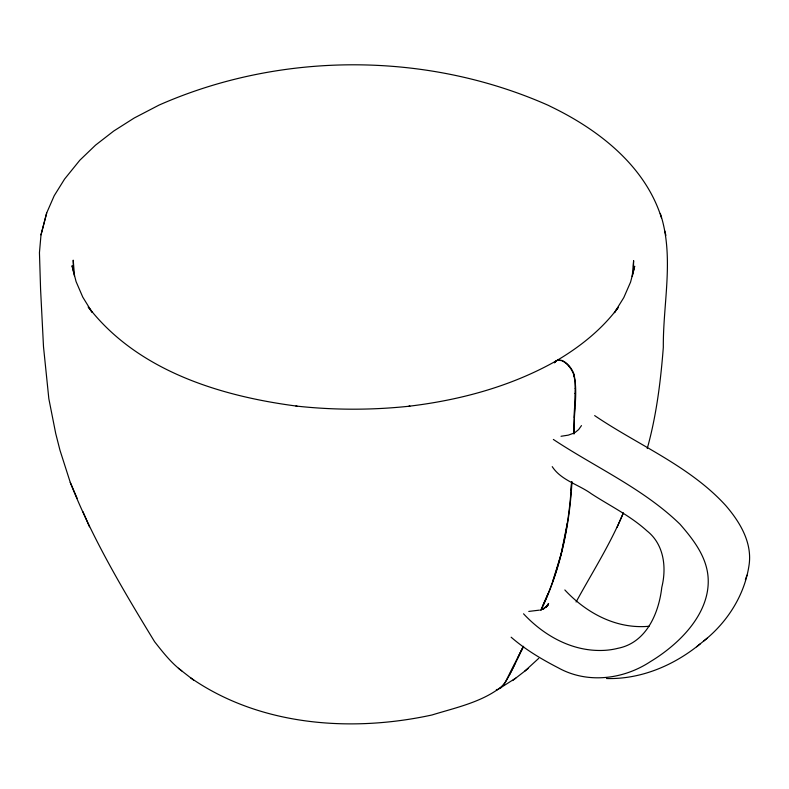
<?xml version="1.0" encoding="UTF-8"?>
<svg xmlns="http://www.w3.org/2000/svg" width="789" height="789" viewBox="0 0 789 789"><rect width="100%" height="100%" fill="white"/><g stroke="black" fill="none" stroke-linecap="round" stroke-linejoin="round"><path stroke-width="1.18" d="M575.151 388.405L575.082 381.265L573.544 374.065A15.79 9.103 60.1 0 0 568.622 365.918M633.488 266.504L633.616 260.676L632.226 276.525L634.681 266.238L630.579 282.077L623.793 297.611L614.414 312.681L618.28 307.355C601.79 329.644 579.728 347.071 555.959 361.037L554.332 362.792M573.978 429.403L573.85 433.92L574.57 407.755M575.023 393.445L575.191 388.385M574.244 417.588L575.053 393.425M574.175 433.733C573.218 413.88 578.278 393.395 573.879 373.878A15.79 9.113 60 0 0 568.977 365.711L567.35 364.045A17.25 9.961 60 0 0 561.857 360.435L558.03 360.021L555.929 361.056C510.868 386.482 460.056 400.122 408.919 406.236L409.925 406.138C372.073 410.241 333.816 410.211 295.974 406.029L296.989 406.138C220.121 396.147 137.385 370.712 88.2 306.891L92.076 312.217L82.776 297.128L76.069 281.584L72.046 265.745L74.511 276.032L73.209 260.173L73.347 267.175M543.177 605.005C560.979 566.433 569.303 524.221 571.611 481.971M571.058 490.176L571.64 481.951M571.966 481.763C569.579 525.987 560.358 570.112 541.047 610.163M661.429 217.803C645.017 165.562 598.328 129.495 550.722 106.564L548.493 105.43C426.652 51.344 281.002 51.285 159.053 105.085L134.238 118.005L113.744 131.023L95.558 145.127L79.847 160.206L64.59 179.054L54.204 195.731L46.699 212.912L41.008 234.846L39.45 252.618L40.584 289.395L43.503 346.746L48.839 398.741L55.713 433.486L59.974 450.253L70.26 482.375L77.095 498.244M567.301 523.265L561.137 554.105L552.744 581.286M703.512 641.191C727.497 622.215 745.063 594.561 749.215 564.007C751.996 541.826 739.589 521.608 725.683 505.483C689.714 465.974 638.252 445.213 594.65 415.596M46.699 212.912L41.008 234.846M647.246 448.537C656.448 415.507 660.669 381.403 663.322 347.288C662.938 302.897 674.516 256.76 660.314 213.454M745.368 579.767L746.956 575.201M548.069 593.545L540.741 610.331M576.088 601.987C592.204 572.548 610.38 544.065 623.29 512.998M617.116 527.259L623.251 513.195M505.256 682.278L523.324 646.467C517.071 659.367 511.548 672.761 503.707 684.813C484.071 701.766 456.318 707.457 432.017 714.972C351.332 732.567 259.985 726.038 190.652 677.84M517.811 657.908L521.213 650.876M521.46 650.738L523.61 646.309M514.724 664.249L509.467 674.723M505.276 682.258L500.374 688.363M546.935 605.903L548.611 603.477L545.781 607.431L548.108 605.173L542.368 609.335L544.804 608.191L542.319 609.256M581.473 425.606L578.653 429.561L575.063 432.51M554.657 362.605L556.255 360.859M524.695 671.202L538.709 658.361M606.475 678.52C640.757 679.516 674.053 665.393 700.218 643.863M696.628 646.802L707.102 638.252M497.889 689.497L515.759 678.136M512.623 680.572L528.078 668.569M573.662 433.2L568.297 435.143L561.028 436.278M539.439 610.134L528.768 611.426M559.608 360.109L557.724 360.198L561.541 360.612A17.25 9.941 60.1 0 1 567.005 364.242L568.652 365.899M496.557 689.497L497.672 689.616L496.33 689.635M553.345 439.443C595.577 467.413 643.41 488.647 680.029 524.231C693.156 539.311 706.451 556.353 708.078 577.045C710.13 604.266 692.634 628.399 672.928 645.323A493.559 284.957 60 0 1 650.471 661.586C623.349 679.487 587.41 684.004 558.356 667.879C541.698 659.288 525.306 649.554 511.144 637.206M70.26 482.375C92.274 538.473 123.271 590.35 154.565 641.664C162.8 652.128 171.065 662.799 181.766 670.897M178.383 668.263L193.798 680.286M564.845 589.955C583.998 610.538 610.124 625.835 638.784 626.594A183.738 106.081 60 0 0 649.081 626.249M523.551 613.803C542.704 634.386 568.83 649.682 597.48 650.442A183.738 106.081 60 0 0 617.886 648.311C646.329 642.788 658.845 613.29 661.784 587.371C666.764 567.459 664.042 544.292 646.941 530.859C630.381 515.799 610.035 505.917 591.385 493.796C578.633 484.495 561.226 480.412 552.231 466.654M82.924 511.637L89.463 526.796M573.514 374.085L574.244 376.343M664.772 230.99L665.906 235.408"/></g></svg>
